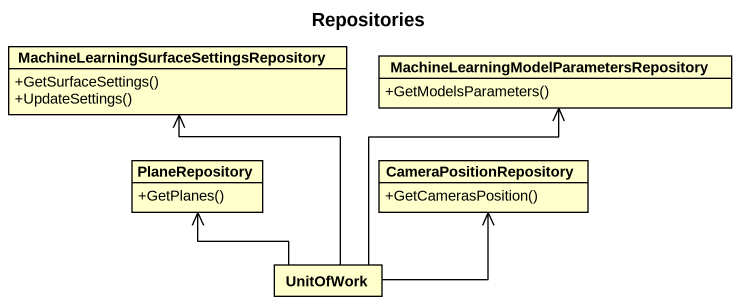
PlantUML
@startuml
title Repositories
hide circle
hide empty members
skinparam classAttributeIconSize 0
class "MachineLearningSurfaceSettingsRepository" as MachineLearningSurfaceSettin {
  +GetSurfaceSettings()
  +UpdateSettings()
}
class "MachineLearningModelParametersRepository" as MachineLearningModelParamete {
  +GetModelsParameters()
}
class PlaneRepository {
  +GetPlanes()
}
class CameraPositionRepository {
  +GetCamerasPosition()
}
class UnitOfWork
UnitOfWork -up-> MachineLearningSurfaceSettin
UnitOfWork -up-> MachineLearningModelParamete
UnitOfWork -up-> PlaneRepository
UnitOfWork -up-> CameraPositionRepository
@enduml
